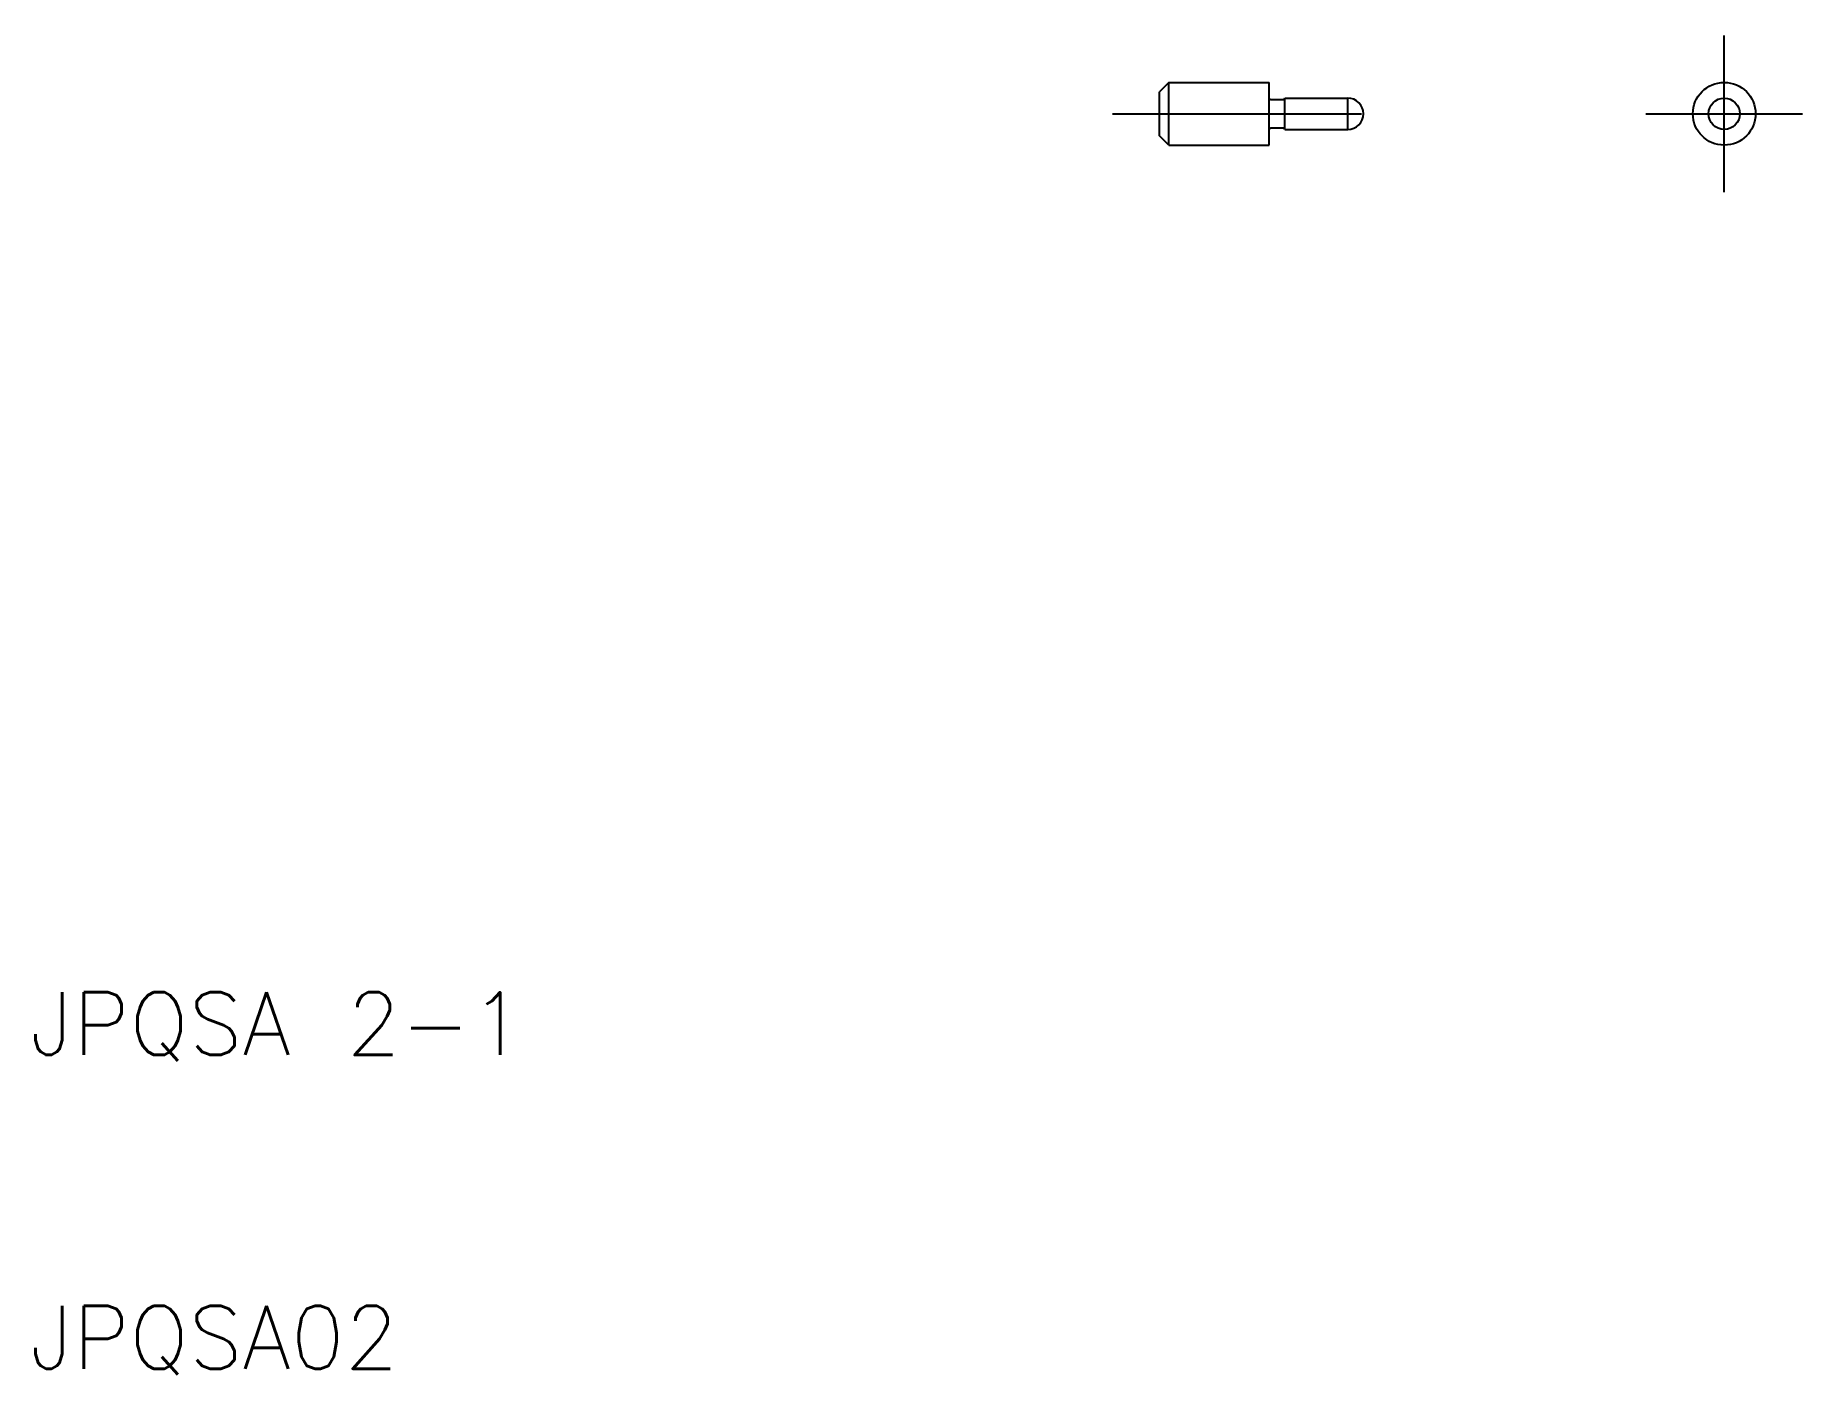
# Model space of a CAD drawing. Extents: x 10.2 to 66.5, y 9.8 to 52.5.
import ezdxf

# ---------------------------------------------------------------- set-up
doc = ezdxf.new("R2010")
doc.units = 0
doc.header["$LTSCALE"] = 0.25
doc.linetypes.add('CENTER', pattern=[50.8, 31.75, -6.35, 6.35, -6.35])
doc.layers.get('0').update_dxf_attribs({"linetype": 'CONTINUOUS'})
doc.layers.add('CENTER', color=1, linetype='CENTER')
doc.styles.get("Standard").update_dxf_attribs({"font": 'txt.shx', "bigfont": 'extfont.shx'})

msp = doc.modelspace()

# ---------------------------------------------------------------- linework, layer by layer
for p, q in [((46.3, 51), (46, 50.7)), ((46, 49.3), (46, 50.7)), ((46.3, 49), (46.3, 51)), ((46.3, 49), (46.3, 51)), ((46.3, 51), (49.5, 51)), ((49.5, 50.5), (49.5, 51)), ((49.5, 49.5), (49.5, 50.5)), ((49.55, 50.45), (49.95, 50.45)), ((50, 49.5), (50, 50.5)), ((50, 50.5), (52, 50.5)), ((52, 49.5), (52, 50.5)), ((46.3, 49), (46, 49.3)), ((49.5, 49), (49.5, 49.5)), ((49.55, 49.55), (49.95, 49.55)), ((50, 49.5), (52, 49.5)), ((46.3, 49), (49.5, 49))]:
    msp.add_line(p, q)
for radius in [1, 0.5]:
    msp.add_circle((64, 50), radius)
for centre, radius, start, end in [((49.55, 50.5), 0.05, 180, 270), ((49.95, 50.5), 0.05, 270, 0), ((52, 50), 0.5, 270, 90), ((49.55, 49.5), 0.05, 90, 180), ((49.95, 49.5), 0.05, 0, 90)]:
    msp.add_arc(centre, radius, start, end)
at = {"layer": 'CENTER', "color": 1, "linetype": 'CENTER'}
for p, q in [((64, 47.5), (64, 52.5)), ((44.5, 50), (54, 50)), ((61.5, 50), (66.5, 50))]:
    msp.add_line(p, q, dxfattribs=at)

# ---------------------------------------------------------------- texts
for s, p in [('JPQSA 2-1', (10, 20)), ('JPQSA02', (10, 10))]:
    msp.add_text(s, height=2).set_placement(p)

doc.saveas('drawing.dxf')
